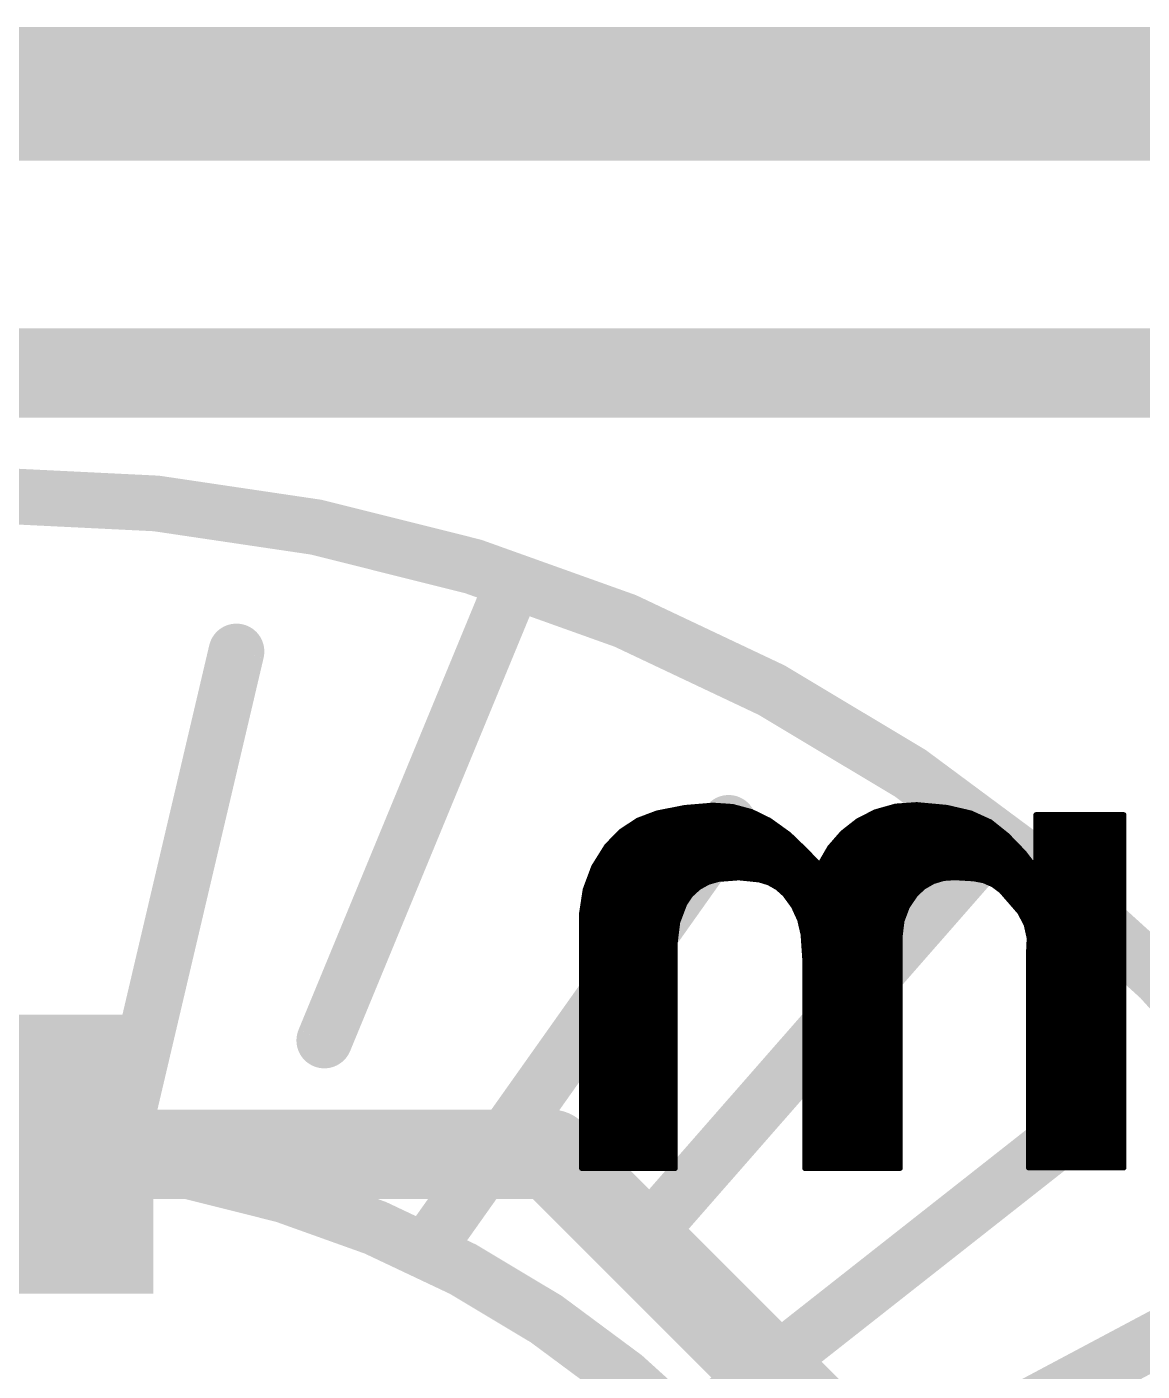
# Model space of a CAD drawing. Extents: x -2.6 to 78.8, y -16.5 to 68.7.
# Drawn here: x 25.68 to 30.76, y 23.02 to 29.13 of the extents above; entities that cross this region are included whole.
import ezdxf

# ---------------------------------------------------------------- set-up
doc = ezdxf.new("R2010")
doc.units = 0
for name, color, linetype in [('1', 12, 'CONTINUOUS'), ('16', 132, 'CONTINUOUS'), ('22', 40, 'CONTINUOUS')]:
    doc.layers.add(name, color=color, linetype=linetype)

# ---------------------------------------------------------------- blocks, each defined once
blk = doc.blocks.new('RECT')
blk.add_solid([(-0.5, -0.5), (0.5, -0.5), (-0.5, 0.5), (0.5, 0.5)])

msp = doc.modelspace()

# ---------------------------------------------------------------- linework, layer by layer
at = {"layer": '1'}
for points, const_width in [([(33.7566, 28.829), (20.701, 28.829)], 0.6096), ([(27.865, 26.531), (27.035, 24.521)], 0.254), ([(26.125, 24.121), (26.635, 26.291)], 0.254), ([(27.515, 23.591), (28.875, 25.511)], 0.254), ([(30.055, 25.411), (28.505, 23.641)], 0.254), ([(28.715, 22.761), (30.545, 24.201)], 0.254), ([(31.685, 23.621), (29.675, 22.551)], 0.254)]:
    msp.add_lwpolyline(points, dxfattribs=dict(at, const_width=const_width))
for points, const_width in [([(25.535, 12.001, 1), (25.535, 27.001, 1), (25.535, 12.001)], 0.254), ([(27.9237, 26.5068, 1), (27.8063, 26.5552)], 0.127), ([(26.6968, 26.2765, 1), (26.5732, 26.3055)], 0.127), ([(28.9268, 25.4743, 1), (28.8232, 25.5477)], 0.127), ([(30.1028, 25.3692, 1), (30.0072, 25.4528)], 0.127), ([(26.9763, 24.5452, 1), (27.0937, 24.4968)], 0.127), ([(30.5843, 24.1511, 1), (30.5057, 24.2509)], 0.127), ([(26.0632, 24.1355, 1), (26.1868, 24.1065)], 0.127), ([(25.545, 15.011, 1), (25.545, 24.011, 1), (25.545, 15.011)], 0.254), ([(28.4572, 23.6828, 1), (28.5528, 23.5992)], 0.127), ([(27.4632, 23.6277, 1), (27.5668, 23.5543)], 0.127)]:
    msp.add_lwpolyline(points, format="xyb", dxfattribs=dict(at, const_width=const_width))
at = {"layer": '16', "const_width": 0.4064}
for points in [[(22.352, 27.559), (33.02, 27.559)], [(28.067, 24.003), (25.9389, 24.003)], [(30.48, 21.59), (28.067, 24.003)]]:
    msp.add_lwpolyline(points, dxfattribs=at)
at = {"layer": '16', "const_width": 0.2032}
for points in [[(25.9389, 24.1046, 1), (25.9389, 23.9014)], [(28.1388, 24.0748, 1), (27.9952, 23.9312)], [(28.067, 23.9014, 1), (28.067, 24.1046)]]:
    msp.add_lwpolyline(points, format="xyb", dxfattribs=at)
at = {"layer": '22', "const_width": 0.0254}
for points in [[(28.6756, 25.5798), (28.5496, 25.5549)], [(28.6656, 25.5778), (28.9175, 25.5778)], [(28.8036, 25.5905), (28.6756, 25.5798)], [(28.893, 25.5844), (28.8036, 25.5905)], [(28.9796, 25.5612), (28.893, 25.5844)], [(29.0601, 25.5219), (28.9796, 25.5612)], [(29.5427, 25.56), (29.4637, 25.5197)], [(29.635, 25.5861), (29.5427, 25.56)], [(29.6058, 25.5778), (29.8787, 25.5778)], [(29.7307, 25.593), (29.635, 25.5861)], [(29.8679, 25.5803), (29.7307, 25.593)], [(29.9771, 25.5549), (29.8679, 25.5803)], [(28.463, 25.5222), (28.3855, 25.4715)], [(28.4315, 25.5016), (29.0884, 25.5016)], [(28.5496, 25.5549), (28.463, 25.5222)], [(28.4756, 25.527), (29.0497, 25.527)], [(28.543, 25.5524), (28.9976, 25.5524)], [(29.149, 25.4581), (29.0601, 25.5219)], [(29.4637, 25.5197), (29.3939, 25.465)], [(29.4406, 25.5016), (30.0821, 25.5016)], [(29.4781, 25.527), (30.0385, 25.527)], [(29.5278, 25.5524), (29.9826, 25.5524)], [(30.066, 25.5145), (29.9771, 25.5549)], [(30.1422, 25.4533), (30.066, 25.5145)], [(30.673, 25.5473), (30.2743, 25.5473)], [(30.2743, 25.5473), (30.2743, 25.3263)], [(30.2743, 25.527), (30.673, 25.527)], [(30.2743, 25.5016), (30.673, 25.5016)], [(30.673, 23.942), (30.673, 25.5473)], [(28.3855, 25.4715), (28.321, 25.4051)], [(28.3654, 25.4508), (29.1566, 25.4508)], [(28.3927, 25.4762), (29.1238, 25.4762)], [(29.2278, 25.3822), (29.149, 25.4581)], [(29.3939, 25.465), (29.3357, 25.3981)], [(29.3815, 25.4508), (30.1446, 25.4508)], [(29.4081, 25.4762), (30.1137, 25.4762)], [(30.2184, 25.3746), (30.1422, 25.4533)], [(30.2743, 25.4762), (30.673, 25.4762)], [(30.2743, 25.4508), (30.673, 25.4508)], [(28.321, 25.4051), (28.2622, 25.3112)], [(28.3178, 25.4), (29.2093, 25.4)], [(28.3407, 25.4254), (29.183, 25.4254)], [(29.2735, 25.334), (29.2278, 25.3822)], [(29.3357, 25.3981), (29.2913, 25.3213)], [(29.3373, 25.4), (30.1938, 25.4)], [(29.3594, 25.4254), (30.1692, 25.4254)], [(30.2743, 25.4254), (30.673, 25.4254)], [(30.2743, 25.4), (30.673, 25.4)], [(28.2701, 25.3238), (29.2842, 25.3238)], [(28.286, 25.3492), (29.2591, 25.3492)], [(28.3019, 25.3746), (29.235, 25.3746)], [(29.2826, 25.3249), (29.2735, 25.334)], [(29.2866, 25.3222), (29.2826, 25.3249)], [(29.2913, 25.3213), (29.2866, 25.3222)], [(29.2927, 25.3238), (30.673, 25.3238)], [(29.3074, 25.3492), (30.2378, 25.3492)], [(29.3221, 25.3746), (30.2184, 25.3746)], [(30.2514, 25.3314), (30.2184, 25.3746)], [(30.2743, 25.3263), (30.2514, 25.3314)], [(30.2743, 25.3746), (30.673, 25.3746)], [(30.2743, 25.3492), (30.673, 25.3492)], [(28.2622, 25.3112), (28.2235, 25.2073)], [(28.248, 25.273), (30.673, 25.273)], [(28.2574, 25.2984), (30.673, 25.2984)], [(28.7815, 25.2417), (28.829, 25.2552)], [(28.829, 25.2552), (28.9218, 25.2622)], [(28.9218, 25.2622), (29.0144, 25.2527)], [(29.8057, 25.2451), (29.8536, 25.2595)], [(29.8536, 25.2595), (29.9034, 25.2628)], [(29.9034, 25.2628), (29.9898, 25.2578)], [(29.9898, 25.2578), (30.0361, 25.2491)], [(28.2235, 25.2073), (28.2067, 25.0977)], [(28.2219, 25.1968), (28.7157, 25.1968)], [(28.2291, 25.2222), (28.7467, 25.2222)], [(28.2385, 25.2476), (28.8024, 25.2476)], [(28.7019, 25.1843), (28.7384, 25.2176)], [(28.7384, 25.2176), (28.7815, 25.2417)], [(29.0144, 25.2527), (29.0579, 25.2394)], [(29.031, 25.2476), (29.814, 25.2476)], [(29.0579, 25.2394), (29.0975, 25.217)], [(29.0882, 25.2222), (29.7655, 25.2222)], [(29.0975, 25.217), (29.1313, 25.1866)], [(29.1199, 25.1968), (29.7367, 25.1968)], [(29.7256, 25.1866), (29.7624, 25.2204)], [(29.7624, 25.2204), (29.8057, 25.2451)], [(30.0361, 25.2491), (30.0792, 25.2302)], [(30.0396, 25.2476), (30.673, 25.2476)], [(30.0792, 25.2302), (30.1168, 25.2019)], [(30.0898, 25.2222), (30.673, 25.2222)], [(30.1168, 25.2019), (30.2006, 25.1054)], [(30.1212, 25.1968), (30.673, 25.1968)], [(28.2141, 25.146), (28.6758, 25.146)], [(28.218, 25.1714), (28.6932, 25.1714)], [(28.6419, 25.0585), (28.6741, 25.1435)], [(28.6741, 25.1435), (28.7019, 25.1843)], [(29.1313, 25.1866), (29.1714, 25.1317)], [(29.1424, 25.1714), (29.7153, 25.1714)], [(29.1609, 25.146), (29.6981, 25.146)], [(29.1714, 25.1317), (29.1997, 25.07)], [(29.6869, 25.1294), (29.7256, 25.1866)], [(30.1433, 25.1714), (30.673, 25.1714)], [(30.1653, 25.146), (30.673, 25.146)], [(28.2067, 25.0977), (28.2067, 23.9395)], [(28.2067, 25.0952), (28.6558, 25.0952)], [(28.2102, 25.1206), (28.6654, 25.1206)], [(29.1765, 25.1206), (29.6836, 25.1206)], [(29.1881, 25.0952), (29.6741, 25.0952)], [(29.6627, 25.0647), (29.6869, 25.1294)], [(30.1874, 25.1206), (30.673, 25.1206)], [(30.2006, 25.1054), (30.2304, 25.0488)], [(30.206, 25.0952), (30.673, 25.0952)], [(28.2067, 25.0698), (28.6461, 25.0698)], [(28.2067, 25.0444), (28.6401, 25.0444)], [(28.2067, 25.019), (28.6371, 25.019)], [(28.6309, 24.9682), (28.6419, 25.0585)], [(29.1997, 25.07), (29.2151, 25.0038)], [(29.1997, 25.0698), (29.6646, 25.0698)], [(29.2056, 25.0444), (29.6603, 25.0444)], [(29.2116, 25.019), (29.6572, 25.019)], [(29.6545, 24.9961), (29.6627, 25.0647)], [(30.2194, 25.0698), (30.673, 25.0698)], [(30.2304, 25.0488), (30.2443, 24.9864)], [(30.2314, 25.0444), (30.673, 25.0444)], [(30.237, 25.019), (30.673, 25.019)], [(28.2067, 24.9936), (28.634, 24.9936)], [(28.2067, 24.9682), (28.6309, 24.9682)], [(28.6309, 23.9395), (28.6309, 24.9682)], [(29.2151, 25.0038), (29.2227, 24.892)], [(29.2158, 24.9936), (29.6545, 24.9936)], [(29.2175, 24.9682), (29.6545, 24.9682)], [(29.6545, 23.9395), (29.6545, 24.9961)], [(30.2443, 24.9864), (30.2412, 24.9225)], [(30.2427, 24.9936), (30.673, 24.9936)], [(30.2434, 24.9682), (30.673, 24.9682)], [(28.2067, 24.9428), (28.6309, 24.9428)], [(28.2067, 24.9174), (28.6309, 24.9174)], [(28.2067, 24.892), (28.6309, 24.892)], [(29.2192, 24.9428), (29.6545, 24.9428)], [(29.221, 24.9174), (29.6545, 24.9174)], [(29.2227, 24.892), (29.2227, 23.9395)], [(29.2227, 24.892), (29.6545, 24.892)], [(30.2412, 24.9225), (30.2412, 23.942)], [(30.2412, 24.9174), (30.673, 24.9174)], [(30.2412, 24.892), (30.673, 24.892)], [(30.2422, 24.9428), (30.673, 24.9428)], [(28.2067, 24.8666), (28.6309, 24.8666)], [(28.2067, 24.8412), (28.6309, 24.8412)], [(29.2227, 24.8666), (29.6545, 24.8666)], [(29.2227, 24.8412), (29.6545, 24.8412)], [(30.2412, 24.8666), (30.673, 24.8666)], [(30.2412, 24.8412), (30.673, 24.8412)], [(28.2067, 24.8158), (28.6309, 24.8158)], [(28.2067, 24.7904), (28.6309, 24.7904)], [(28.2067, 24.765), (28.6309, 24.765)], [(29.2227, 24.8158), (29.6545, 24.8158)], [(29.2227, 24.7904), (29.6545, 24.7904)], [(29.2227, 24.765), (29.6545, 24.765)], [(30.2412, 24.8158), (30.673, 24.8158)], [(30.2412, 24.7904), (30.673, 24.7904)], [(30.2412, 24.765), (30.673, 24.765)], [(28.2067, 24.7396), (28.6309, 24.7396)], [(28.2067, 24.7142), (28.6309, 24.7142)], [(29.2227, 24.7396), (29.6545, 24.7396)], [(29.2227, 24.7142), (29.6545, 24.7142)], [(30.2412, 24.7396), (30.673, 24.7396)], [(30.2412, 24.7142), (30.673, 24.7142)], [(28.2067, 24.6888), (28.6309, 24.6888)], [(28.2067, 24.6634), (28.6309, 24.6634)], [(29.2227, 24.6888), (29.6545, 24.6888)], [(29.2227, 24.6634), (29.6545, 24.6634)], [(30.2412, 24.6888), (30.673, 24.6888)], [(30.2412, 24.6634), (30.673, 24.6634)], [(28.2067, 24.638), (28.6309, 24.638)], [(28.2067, 24.6126), (28.6309, 24.6126)], [(28.2067, 24.5872), (28.6309, 24.5872)], [(29.2227, 24.638), (29.6545, 24.638)], [(29.2227, 24.6126), (29.6545, 24.6126)], [(29.2227, 24.5872), (29.6545, 24.5872)], [(30.2412, 24.638), (30.673, 24.638)], [(30.2412, 24.6126), (30.673, 24.6126)], [(30.2412, 24.5872), (30.673, 24.5872)], [(28.2067, 24.5618), (28.6309, 24.5618)], [(28.2067, 24.5364), (28.6309, 24.5364)], [(29.2227, 24.5618), (29.6545, 24.5618)], [(29.2227, 24.5364), (29.6545, 24.5364)], [(30.2412, 24.5618), (30.673, 24.5618)], [(30.2412, 24.5364), (30.673, 24.5364)], [(28.2067, 24.511), (28.6309, 24.511)], [(28.2067, 24.4856), (28.6309, 24.4856)], [(28.2067, 24.4602), (28.6309, 24.4602)], [(29.2227, 24.511), (29.6545, 24.511)], [(29.2227, 24.4856), (29.6545, 24.4856)], [(29.2227, 24.4602), (29.6545, 24.4602)], [(30.2412, 24.511), (30.673, 24.511)], [(30.2412, 24.4856), (30.673, 24.4856)], [(30.2412, 24.4602), (30.673, 24.4602)], [(28.2067, 24.4348), (28.6309, 24.4348)], [(28.2067, 24.4094), (28.6309, 24.4094)], [(29.2227, 24.4348), (29.6545, 24.4348)], [(29.2227, 24.4094), (29.6545, 24.4094)], [(30.2412, 24.4348), (30.673, 24.4348)], [(30.2412, 24.4094), (30.673, 24.4094)], [(28.2067, 24.384), (28.6309, 24.384)], [(28.2067, 24.3586), (28.6309, 24.3586)], [(29.2227, 24.384), (29.6545, 24.384)], [(29.2227, 24.3586), (29.6545, 24.3586)], [(30.2412, 24.384), (30.673, 24.384)], [(30.2412, 24.3586), (30.673, 24.3586)], [(28.2067, 24.3332), (28.6309, 24.3332)], [(28.2067, 24.3078), (28.6309, 24.3078)], [(28.2067, 24.2824), (28.6309, 24.2824)], [(29.2227, 24.3332), (29.6545, 24.3332)], [(29.2227, 24.3078), (29.6545, 24.3078)], [(29.2227, 24.2824), (29.6545, 24.2824)], [(30.2412, 24.3332), (30.673, 24.3332)], [(30.2412, 24.3078), (30.673, 24.3078)], [(30.2412, 24.2824), (30.673, 24.2824)], [(28.2067, 24.257), (28.6309, 24.257)], [(28.2067, 24.2316), (28.6309, 24.2316)], [(29.2227, 24.257), (29.6545, 24.257)], [(29.2227, 24.2316), (29.6545, 24.2316)], [(30.2412, 24.257), (30.673, 24.257)], [(30.2412, 24.2316), (30.673, 24.2316)], [(28.2067, 24.2062), (28.6309, 24.2062)], [(28.2067, 24.1808), (28.6309, 24.1808)], [(28.2067, 24.1554), (28.6309, 24.1554)], [(29.2227, 24.2062), (29.6545, 24.2062)], [(29.2227, 24.1808), (29.6545, 24.1808)], [(29.2227, 24.1554), (29.6545, 24.1554)], [(30.2412, 24.2062), (30.673, 24.2062)], [(30.2412, 24.1808), (30.673, 24.1808)], [(30.2412, 24.1554), (30.673, 24.1554)], [(28.2067, 24.13), (28.6309, 24.13)], [(28.2067, 24.1046), (28.6309, 24.1046)], [(29.2227, 24.13), (29.6545, 24.13)], [(29.2227, 24.1046), (29.6545, 24.1046)], [(30.2412, 24.13), (30.673, 24.13)], [(30.2412, 24.1046), (30.673, 24.1046)], [(28.2067, 24.0792), (28.6309, 24.0792)], [(28.2067, 24.0538), (28.6309, 24.0538)], [(29.2227, 24.0792), (29.6545, 24.0792)], [(29.2227, 24.0538), (29.6545, 24.0538)], [(30.2412, 24.0792), (30.673, 24.0792)], [(30.2412, 24.0538), (30.673, 24.0538)], [(28.2067, 24.0284), (28.6309, 24.0284)], [(28.2067, 24.003), (28.6309, 24.003)], [(28.2067, 23.9776), (28.6309, 23.9776)], [(29.2227, 24.0284), (29.6545, 24.0284)], [(29.2227, 24.003), (29.6545, 24.003)], [(29.2227, 23.9776), (29.6545, 23.9776)], [(30.2412, 24.0284), (30.673, 24.0284)], [(30.2412, 24.003), (30.673, 24.003)], [(30.2412, 23.9776), (30.673, 23.9776)], [(28.2067, 23.9522), (28.6309, 23.9522)], [(28.2067, 23.9395), (28.6309, 23.9395)], [(29.2227, 23.9522), (29.6545, 23.9522)], [(29.2227, 23.9395), (29.6545, 23.9395)], [(30.2412, 23.9522), (30.673, 23.9522)], [(30.2412, 23.942), (30.673, 23.942)]]:
    msp.add_lwpolyline(points, dxfattribs=at)
at = {"layer": '22', "const_width": 0.0127}
for points in [[(28.6656, 25.5842, 1), (28.6656, 25.5714)], [(28.6751, 25.5861, 1), (28.6761, 25.5735)], [(28.6768, 25.5736, 1), (28.6744, 25.586)], [(28.804, 25.5968, 1), (28.8032, 25.5842)], [(28.8041, 25.5842, 1), (28.8031, 25.5968)], [(28.8946, 25.5905, 1), (28.8914, 25.5782)], [(28.8926, 25.578, 1), (28.8934, 25.5907)], [(28.9175, 25.5714, 1), (28.9175, 25.5842)], [(28.9824, 25.5669, 1), (28.9768, 25.5555)], [(28.9779, 25.5551, 1), (28.9812, 25.5673)], [(29.541, 25.5661, 1), (29.5444, 25.5539)], [(29.5456, 25.5543, 1), (29.5398, 25.5657)], [(29.6058, 25.5842, 1), (29.6058, 25.5714)], [(29.6346, 25.5924, 1), (29.6355, 25.5797)], [(29.6367, 25.5799, 1), (29.6333, 25.5922)], [(29.7313, 25.5993, 1), (29.7301, 25.5867)], [(29.7312, 25.5867, 1), (29.7302, 25.5993)], [(29.8693, 25.5865, 1), (29.8665, 25.5741)], [(29.8673, 25.574, 1), (29.8685, 25.5866)], [(29.8787, 25.5714, 1), (29.8787, 25.5842)], [(28.4315, 25.508, 1), (28.4315, 25.4952)], [(28.4607, 25.5282, 1), (28.4652, 25.5163)], [(28.4664, 25.5169, 1), (28.4595, 25.5276)], [(28.4756, 25.5334, 1), (28.4756, 25.5206)], [(28.543, 25.5588, 1), (28.543, 25.5461)], [(28.5484, 25.5611, 1), (28.5508, 25.5487)], [(28.5518, 25.549, 1), (28.5474, 25.5608)], [(28.9976, 25.5461, 1), (28.9976, 25.5588)], [(29.0497, 25.5206, 1), (29.0497, 25.5334)], [(29.0638, 25.5271, 1), (29.0564, 25.5167)], [(29.0573, 25.5162, 1), (29.0629, 25.5276)], [(29.0884, 25.4952, 1), (29.0884, 25.508)], [(29.4406, 25.508, 1), (29.4406, 25.4952)], [(29.4608, 25.5253, 1), (29.4666, 25.514)], [(29.4676, 25.5147, 1), (29.4598, 25.5247)], [(29.4781, 25.5334, 1), (29.4781, 25.5206)], [(29.5278, 25.5588, 1), (29.5278, 25.5461)], [(29.9797, 25.5607, 1), (29.9745, 25.5491)], [(29.9757, 25.5487, 1), (29.9785, 25.5611)], [(29.9826, 25.5461, 1), (29.9826, 25.5588)], [(30.0385, 25.5206, 1), (30.0385, 25.5334)], [(30.07, 25.5194, 1), (30.0621, 25.5095)], [(30.0634, 25.5087, 1), (30.0687, 25.5202)], [(30.0821, 25.4952, 1), (30.0821, 25.508)], [(30.2743, 25.5537, 1), (30.2743, 25.5409)], [(30.2807, 25.5473, 1), (30.2679, 25.5473)], [(30.2743, 25.5334, 1), (30.2743, 25.5206)], [(30.2743, 25.508, 1), (30.2743, 25.4952)], [(30.6794, 25.5473, 1), (30.6667, 25.5473)], [(30.673, 25.5409, 1), (30.673, 25.5537)], [(30.673, 25.5206, 1), (30.673, 25.5334)], [(30.673, 25.4952, 1), (30.673, 25.508)], [(28.3654, 25.4572, 1), (28.3654, 25.4444)], [(28.382, 25.4768, 1), (28.389, 25.4662)], [(28.3901, 25.4671, 1), (28.381, 25.4759)], [(28.3927, 25.4826, 1), (28.3927, 25.4699)], [(29.1238, 25.4699, 1), (29.1238, 25.4826)], [(29.1534, 25.4627, 1), (29.1446, 25.4535)], [(29.1453, 25.4529, 1), (29.1527, 25.4633)], [(29.1566, 25.4444, 1), (29.1566, 25.4572)], [(29.3815, 25.4572, 1), (29.3815, 25.4444)], [(29.3899, 25.47, 1), (29.3978, 25.46)], [(29.3986, 25.4609, 1), (29.3891, 25.4692)], [(29.4081, 25.4826, 1), (29.4081, 25.4699)], [(30.1137, 25.4699, 1), (30.1137, 25.4826)], [(30.1468, 25.4577, 1), (30.1376, 25.4489)], [(30.1382, 25.4483, 1), (30.1462, 25.4583)], [(30.1446, 25.4444, 1), (30.1446, 25.4572)], [(30.2743, 25.4572, 1), (30.2743, 25.4444)], [(30.2743, 25.4826, 1), (30.2743, 25.4699)], [(30.673, 25.4699, 1), (30.673, 25.4826)], [(30.673, 25.4444, 1), (30.673, 25.4572)], [(28.3178, 25.4064, 1), (28.3178, 25.3937)], [(28.3164, 25.4095, 1), (28.3256, 25.4007)], [(28.3264, 25.4017, 1), (28.3156, 25.4085)], [(28.3407, 25.4318, 1), (28.3407, 25.419)], [(29.183, 25.419, 1), (29.183, 25.4318)], [(29.2093, 25.3937, 1), (29.2093, 25.4064)], [(29.2324, 25.3866, 1), (29.2232, 25.3778)], [(29.2234, 25.3776, 1), (29.2322, 25.3868)], [(29.3309, 25.4023, 1), (29.3405, 25.3939)], [(29.3412, 25.3949, 1), (29.3302, 25.4013)], [(29.3373, 25.4064, 1), (29.3373, 25.3937)], [(29.3594, 25.4318, 1), (29.3594, 25.419)], [(30.1692, 25.419, 1), (30.1692, 25.4318)], [(30.1938, 25.3937, 1), (30.1938, 25.4064)], [(30.2743, 25.4318, 1), (30.2743, 25.419)], [(30.2743, 25.4064, 1), (30.2743, 25.3937)], [(30.673, 25.419, 1), (30.673, 25.4318)], [(30.673, 25.3937, 1), (30.673, 25.4064)], [(28.2701, 25.3302, 1), (28.2701, 25.3175)], [(28.286, 25.3556, 1), (28.286, 25.3428)], [(28.3019, 25.381, 1), (28.3019, 25.3682)], [(29.235, 25.3682, 1), (29.235, 25.381)], [(29.2591, 25.3428, 1), (29.2591, 25.3556)], [(29.278, 25.3385, 1), (29.269, 25.3295)], [(29.2689, 25.3296, 1), (29.2781, 25.3384)], [(29.2861, 25.3302, 1), (29.2791, 25.3196)], [(29.2781, 25.3204, 1), (29.2871, 25.3294)], [(29.2878, 25.3285, 1), (29.2854, 25.316)], [(29.283, 25.317, 1), (29.2901, 25.3275)], [(29.2842, 25.3175, 1), (29.2842, 25.3302)], [(29.2858, 25.3245, 1), (29.2968, 25.3181)], [(29.2927, 25.3302, 1), (29.2927, 25.3175)], [(29.2901, 25.3151, 1), (29.2925, 25.3275)], [(29.3074, 25.3556, 1), (29.3074, 25.3428)], [(29.3221, 25.381, 1), (29.3221, 25.3682)], [(30.2234, 25.3785, 1), (30.2134, 25.3707)], [(30.2138, 25.3702, 1), (30.223, 25.379)], [(30.2184, 25.3682, 1), (30.2184, 25.381)], [(30.2378, 25.3428, 1), (30.2378, 25.3556)], [(30.2528, 25.3376, 1), (30.25, 25.3252)], [(30.2464, 25.3275, 1), (30.2564, 25.3353)], [(30.2743, 25.381, 1), (30.2743, 25.3682)], [(30.2743, 25.3556, 1), (30.2743, 25.3428)], [(30.2679, 25.3263, 1), (30.2807, 25.3263)], [(30.2729, 25.3201, 1), (30.2757, 25.3325)], [(30.673, 25.3682, 1), (30.673, 25.381)], [(30.673, 25.3428, 1), (30.673, 25.3556)], [(30.673, 25.3175, 1), (30.673, 25.3302)], [(28.248, 25.2794, 1), (28.248, 25.2666)], [(28.2574, 25.3048, 1), (28.2574, 25.292)], [(28.2568, 25.3145, 1), (28.2675, 25.3078)], [(28.2681, 25.3089, 1), (28.2562, 25.3134)], [(28.8285, 25.2615, 1), (28.8295, 25.2489)], [(28.8307, 25.2491, 1), (28.8273, 25.2613)], [(28.9225, 25.2685, 1), (28.9212, 25.2558)], [(28.9223, 25.2558, 1), (28.9213, 25.2685)], [(29.8532, 25.2658, 1), (29.854, 25.2532)], [(29.8554, 25.2534, 1), (29.8517, 25.2656)], [(29.9038, 25.2691, 1), (29.903, 25.2565)], [(29.9038, 25.2565, 1), (29.903, 25.2691)], [(29.991, 25.264, 1), (29.9886, 25.2516)], [(29.9894, 25.2515, 1), (29.9902, 25.2641)], [(30.673, 25.292, 1), (30.673, 25.3048)], [(30.673, 25.2666, 1), (30.673, 25.2794)], [(28.2219, 25.2032, 1), (28.2219, 25.1904)], [(28.2176, 25.2095, 1), (28.2295, 25.205)], [(28.2298, 25.2063, 1), (28.2173, 25.2082)], [(28.2291, 25.2286, 1), (28.2291, 25.2158)], [(28.2385, 25.254, 1), (28.2385, 25.2413)], [(28.7157, 25.1904, 1), (28.7157, 25.2032)], [(28.7353, 25.2231, 1), (28.7415, 25.212)], [(28.7427, 25.2129, 1), (28.7341, 25.2223)], [(28.7467, 25.2158, 1), (28.7467, 25.2286)], [(28.7798, 25.2478, 1), (28.7833, 25.2355)], [(28.7846, 25.2361, 1), (28.7784, 25.2472)], [(28.8024, 25.2413, 1), (28.8024, 25.254)], [(29.0163, 25.2588, 1), (29.0125, 25.2466)], [(29.0138, 25.2464, 1), (29.015, 25.259)], [(29.031, 25.254, 1), (29.031, 25.2413)], [(29.061, 25.2449, 1), (29.0548, 25.2338)], [(29.056, 25.2333, 1), (29.0597, 25.2454)], [(29.0882, 25.2286, 1), (29.0882, 25.2158)], [(29.1017, 25.2217, 1), (29.0932, 25.2123)], [(29.0943, 25.2115, 1), (29.1006, 25.2225)], [(29.1199, 25.2032, 1), (29.1199, 25.1904)], [(29.7367, 25.1904, 1), (29.7367, 25.2032)], [(29.7592, 25.2259, 1), (29.7655, 25.2149)], [(29.7667, 25.2157, 1), (29.7581, 25.2251)], [(29.7655, 25.2158, 1), (29.7655, 25.2286)], [(29.8039, 25.2512, 1), (29.8076, 25.239)], [(29.8089, 25.2396, 1), (29.8026, 25.2506)], [(29.814, 25.2413, 1), (29.814, 25.254)], [(30.0386, 25.255, 1), (30.0335, 25.2433)], [(30.0396, 25.254, 1), (30.0396, 25.2413)], [(30.0349, 25.2429, 1), (30.0372, 25.2554)], [(30.083, 25.2353, 1), (30.0753, 25.2251)], [(30.0766, 25.2244, 1), (30.0817, 25.236)], [(30.0898, 25.2286, 1), (30.0898, 25.2158)], [(30.1216, 25.2061, 1), (30.112, 25.1977)], [(30.113, 25.1968, 1), (30.1206, 25.207)], [(30.1212, 25.2032, 1), (30.1212, 25.1904)], [(30.673, 25.2413, 1), (30.673, 25.254)], [(30.673, 25.2158, 1), (30.673, 25.2286)], [(30.673, 25.1904, 1), (30.673, 25.2032)], [(28.2141, 25.1524, 1), (28.2141, 25.1396)], [(28.218, 25.1778, 1), (28.218, 25.1651)], [(28.6689, 25.1471, 1), (28.6793, 25.1399)], [(28.68, 25.1412, 1), (28.6682, 25.1458)], [(28.6758, 25.1396, 1), (28.6758, 25.1524)], [(28.6932, 25.1651, 1), (28.6932, 25.1778)], [(28.6977, 25.189, 1), (28.7062, 25.1796)], [(28.7072, 25.1807, 1), (28.6967, 25.1879)], [(29.1364, 25.1903, 1), (29.1262, 25.1829)], [(29.1271, 25.1819, 1), (29.1355, 25.1913)], [(29.1424, 25.1778, 1), (29.1424, 25.1651)], [(29.1609, 25.1524, 1), (29.1609, 25.1396)], [(29.1771, 25.1344, 1), (29.1656, 25.1291)], [(29.6981, 25.1396, 1), (29.6981, 25.1524)], [(29.7153, 25.1651, 1), (29.7153, 25.1778)], [(29.7213, 25.1913, 1), (29.7299, 25.1819)], [(29.7309, 25.183, 1), (29.7203, 25.1902)], [(30.1433, 25.1778, 1), (30.1433, 25.1651)], [(30.1653, 25.1524, 1), (30.1653, 25.1396)], [(30.673, 25.1651, 1), (30.673, 25.1778)], [(30.673, 25.1396, 1), (30.673, 25.1524)], [(28.2131, 25.0977, 1), (28.2004, 25.0977)], [(28.2067, 25.1016, 1), (28.2067, 25.0889)], [(28.2004, 25.0987, 1), (28.213, 25.0967)], [(28.2102, 25.127, 1), (28.2102, 25.1142)], [(28.6558, 25.0889, 1), (28.6558, 25.1016)], [(28.6654, 25.1142, 1), (28.6654, 25.127)], [(29.1662, 25.128, 1), (29.1765, 25.1355)], [(29.1765, 25.127, 1), (29.1765, 25.1142)], [(29.1881, 25.1016, 1), (29.1881, 25.0889)], [(29.6741, 25.0889, 1), (29.6741, 25.1016)], [(29.6816, 25.133, 1), (29.6921, 25.1258)], [(29.6928, 25.1272, 1), (29.6809, 25.1316)], [(29.6836, 25.1142, 1), (29.6836, 25.127)], [(30.1874, 25.127, 1), (30.1874, 25.1142)], [(30.2062, 25.1084, 1), (30.195, 25.1024)], [(30.1958, 25.1012, 1), (30.2054, 25.1096)], [(30.206, 25.1016, 1), (30.206, 25.0889)], [(30.673, 25.1142, 1), (30.673, 25.127)], [(30.673, 25.0889, 1), (30.673, 25.1016)], [(28.2067, 25.0762, 1), (28.2067, 25.0634)], [(28.2067, 25.0508, 1), (28.2067, 25.038)], [(28.2067, 25.0254, 1), (28.2067, 25.0127)], [(28.6482, 25.0577, 1), (28.6355, 25.0592)], [(28.6359, 25.0607, 1), (28.6478, 25.0562)], [(28.6371, 25.0127, 1), (28.6371, 25.0254)], [(28.6401, 25.038, 1), (28.6401, 25.0508)], [(28.6461, 25.0634, 1), (28.6461, 25.0762)], [(29.1997, 25.0762, 1), (29.1997, 25.0634)], [(29.2059, 25.0714, 1), (29.1935, 25.0685)], [(29.1939, 25.0673, 1), (29.2054, 25.0726)], [(29.2056, 25.0508, 1), (29.2056, 25.038)], [(29.2116, 25.0254, 1), (29.2116, 25.0127)], [(29.669, 25.0639, 1), (29.6564, 25.0654)], [(29.6568, 25.0669, 1), (29.6687, 25.0625)], [(29.6572, 25.0127, 1), (29.6572, 25.0254)], [(29.6603, 25.038, 1), (29.6603, 25.0508)], [(29.6646, 25.0634, 1), (29.6646, 25.0762)], [(30.2194, 25.0762, 1), (30.2194, 25.0634)], [(30.2366, 25.0502, 1), (30.2242, 25.0474)], [(30.2248, 25.0459, 1), (30.236, 25.0518)], [(30.2314, 25.0508, 1), (30.2314, 25.038)], [(30.237, 25.0254, 1), (30.237, 25.0127)], [(30.673, 25.0634, 1), (30.673, 25.0762)], [(30.673, 25.038, 1), (30.673, 25.0508)], [(30.673, 25.0127, 1), (30.673, 25.0254)], [(28.2067, 25, 1), (28.2067, 24.9872)], [(28.2067, 24.9746, 1), (28.2067, 24.9618)], [(28.6373, 24.9682, 1), (28.6245, 24.9682)], [(28.6246, 24.969, 1), (28.6372, 24.9674)], [(28.6309, 24.9618, 1), (28.6309, 24.9746)], [(28.634, 24.9872, 1), (28.634, 25)], [(29.2214, 25.0042, 1), (29.2088, 25.0034)], [(29.2089, 25.0024, 1), (29.2213, 25.0052)], [(29.2158, 25, 1), (29.2158, 24.9872)], [(29.2175, 24.9746, 1), (29.2175, 24.9618)], [(29.6609, 24.9961, 1), (29.6482, 24.9961)], [(29.6482, 24.9969, 1), (29.6608, 24.9953)], [(29.6545, 24.9872, 1), (29.6545, 25)], [(29.6545, 24.9618, 1), (29.6545, 24.9746)], [(30.2427, 25, 1), (30.2427, 24.9872)], [(30.2434, 24.9746, 1), (30.2434, 24.9618)], [(30.2506, 24.9861, 1), (30.2379, 24.9867)], [(30.2381, 24.985, 1), (30.2505, 24.9878)], [(30.673, 24.9872, 1), (30.673, 25)], [(30.673, 24.9618, 1), (30.673, 24.9746)], [(28.2067, 24.9492, 1), (28.2067, 24.9365)], [(28.2067, 24.9238, 1), (28.2067, 24.911)], [(28.2067, 24.8984, 1), (28.2067, 24.8856)], [(28.6309, 24.9365, 1), (28.6309, 24.9492)], [(28.6309, 24.911, 1), (28.6309, 24.9238)], [(28.6309, 24.8856, 1), (28.6309, 24.8984)], [(29.2192, 24.9492, 1), (29.2192, 24.9365)], [(29.221, 24.9238, 1), (29.221, 24.911)], [(29.2291, 24.892, 1), (29.2163, 24.892)], [(29.2227, 24.8984, 1), (29.2227, 24.8856)], [(29.6545, 24.9365, 1), (29.6545, 24.9492)], [(29.6545, 24.911, 1), (29.6545, 24.9238)], [(29.6545, 24.8856, 1), (29.6545, 24.8984)], [(30.2412, 24.9238, 1), (30.2412, 24.911)], [(30.2412, 24.8984, 1), (30.2412, 24.8856)], [(30.2349, 24.9228, 1), (30.2475, 24.9222)], [(30.2476, 24.9225, 1), (30.2349, 24.9225)], [(30.2422, 24.9492, 1), (30.2422, 24.9365)], [(30.673, 24.9365, 1), (30.673, 24.9492)], [(30.673, 24.911, 1), (30.673, 24.9238)], [(30.673, 24.8856, 1), (30.673, 24.8984)], [(28.2067, 24.873, 1), (28.2067, 24.8603)], [(28.2067, 24.8476, 1), (28.2067, 24.8348)], [(28.6309, 24.8603, 1), (28.6309, 24.873)], [(28.6309, 24.8348, 1), (28.6309, 24.8476)], [(29.2227, 24.8476, 1), (29.2227, 24.8348)], [(29.2164, 24.8916, 1), (29.229, 24.8924)], [(29.2227, 24.873, 1), (29.2227, 24.8603)], [(29.6545, 24.8603, 1), (29.6545, 24.873)], [(29.6545, 24.8348, 1), (29.6545, 24.8476)], [(30.2412, 24.8476, 1), (30.2412, 24.8348)], [(30.2412, 24.873, 1), (30.2412, 24.8603)], [(30.673, 24.8603, 1), (30.673, 24.873)], [(30.673, 24.8348, 1), (30.673, 24.8476)], [(28.2067, 24.8222, 1), (28.2067, 24.8094)], [(28.2067, 24.7968, 1), (28.2067, 24.7841)], [(28.2067, 24.7714, 1), (28.2067, 24.7586)], [(28.6309, 24.8094, 1), (28.6309, 24.8222)], [(28.6309, 24.7841, 1), (28.6309, 24.7968)], [(28.6309, 24.7586, 1), (28.6309, 24.7714)], [(29.2227, 24.8222, 1), (29.2227, 24.8094)], [(29.2227, 24.7714, 1), (29.2227, 24.7586)], [(29.2227, 24.7968, 1), (29.2227, 24.7841)], [(29.6545, 24.8094, 1), (29.6545, 24.8222)], [(29.6545, 24.7841, 1), (29.6545, 24.7968)], [(29.6545, 24.7586, 1), (29.6545, 24.7714)], [(30.2412, 24.8222, 1), (30.2412, 24.8094)], [(30.2412, 24.7714, 1), (30.2412, 24.7586)], [(30.2412, 24.7968, 1), (30.2412, 24.7841)], [(30.673, 24.8094, 1), (30.673, 24.8222)], [(30.673, 24.7841, 1), (30.673, 24.7968)], [(30.673, 24.7586, 1), (30.673, 24.7714)], [(28.2067, 24.746, 1), (28.2067, 24.7333)], [(28.2067, 24.7206, 1), (28.2067, 24.7079)], [(28.6309, 24.7333, 1), (28.6309, 24.746)], [(28.6309, 24.7079, 1), (28.6309, 24.7206)], [(29.2227, 24.746, 1), (29.2227, 24.7333)], [(29.2227, 24.7206, 1), (29.2227, 24.7079)], [(29.6545, 24.7333, 1), (29.6545, 24.746)], [(29.6545, 24.7079, 1), (29.6545, 24.7206)], [(30.2412, 24.746, 1), (30.2412, 24.7333)], [(30.2412, 24.7206, 1), (30.2412, 24.7079)], [(30.673, 24.7333, 1), (30.673, 24.746)], [(30.673, 24.7079, 1), (30.673, 24.7206)], [(28.2067, 24.6952, 1), (28.2067, 24.6824)], [(28.2067, 24.6698, 1), (28.2067, 24.6571)], [(28.6309, 24.6824, 1), (28.6309, 24.6952)], [(28.6309, 24.6571, 1), (28.6309, 24.6698)], [(29.2227, 24.6952, 1), (29.2227, 24.6824)], [(29.2227, 24.6698, 1), (29.2227, 24.6571)], [(29.6545, 24.6824, 1), (29.6545, 24.6952)], [(29.6545, 24.6571, 1), (29.6545, 24.6698)], [(30.2412, 24.6952, 1), (30.2412, 24.6824)], [(30.2412, 24.6698, 1), (30.2412, 24.6571)], [(30.673, 24.6824, 1), (30.673, 24.6952)], [(30.673, 24.6571, 1), (30.673, 24.6698)], [(28.2067, 24.6444, 1), (28.2067, 24.6317)], [(28.2067, 24.619, 1), (28.2067, 24.6062)], [(28.2067, 24.5936, 1), (28.2067, 24.5809)], [(28.6309, 24.6317, 1), (28.6309, 24.6444)], [(28.6309, 24.6062, 1), (28.6309, 24.619)], [(28.6309, 24.5809, 1), (28.6309, 24.5936)], [(29.2227, 24.619, 1), (29.2227, 24.6062)], [(29.2227, 24.6444, 1), (29.2227, 24.6317)], [(29.2227, 24.5936, 1), (29.2227, 24.5809)], [(29.6545, 24.6317, 1), (29.6545, 24.6444)], [(29.6545, 24.6062, 1), (29.6545, 24.619)], [(29.6545, 24.5809, 1), (29.6545, 24.5936)], [(30.2412, 24.619, 1), (30.2412, 24.6062)], [(30.2412, 24.6444, 1), (30.2412, 24.6317)], [(30.2412, 24.5936, 1), (30.2412, 24.5809)], [(30.673, 24.6317, 1), (30.673, 24.6444)], [(30.673, 24.6062, 1), (30.673, 24.619)], [(30.673, 24.5809, 1), (30.673, 24.5936)], [(28.2067, 24.5682, 1), (28.2067, 24.5555)], [(28.2067, 24.5428, 1), (28.2067, 24.53)], [(28.6309, 24.5555, 1), (28.6309, 24.5682)], [(28.6309, 24.53, 1), (28.6309, 24.5428)], [(29.2227, 24.5428, 1), (29.2227, 24.53)], [(29.2227, 24.5682, 1), (29.2227, 24.5555)], [(29.6545, 24.5555, 1), (29.6545, 24.5682)], [(29.6545, 24.53, 1), (29.6545, 24.5428)], [(30.2412, 24.5428, 1), (30.2412, 24.53)], [(30.2412, 24.5682, 1), (30.2412, 24.5555)], [(30.673, 24.5555, 1), (30.673, 24.5682)], [(30.673, 24.53, 1), (30.673, 24.5428)], [(28.2067, 24.5174, 1), (28.2067, 24.5047)], [(28.2067, 24.492, 1), (28.2067, 24.4793)], [(28.2067, 24.4666, 1), (28.2067, 24.4538)], [(28.6309, 24.5047, 1), (28.6309, 24.5174)], [(28.6309, 24.4793, 1), (28.6309, 24.492)], [(28.6309, 24.4538, 1), (28.6309, 24.4666)], [(29.2227, 24.4666, 1), (29.2227, 24.4538)], [(29.2227, 24.5174, 1), (29.2227, 24.5047)], [(29.2227, 24.492, 1), (29.2227, 24.4793)], [(29.6545, 24.5047, 1), (29.6545, 24.5174)], [(29.6545, 24.4793, 1), (29.6545, 24.492)], [(29.6545, 24.4538, 1), (29.6545, 24.4666)], [(30.2412, 24.4666, 1), (30.2412, 24.4538)], [(30.2412, 24.5174, 1), (30.2412, 24.5047)], [(30.2412, 24.492, 1), (30.2412, 24.4793)], [(30.673, 24.5047, 1), (30.673, 24.5174)], [(30.673, 24.4793, 1), (30.673, 24.492)], [(30.673, 24.4538, 1), (30.673, 24.4666)], [(28.2067, 24.4412, 1), (28.2067, 24.4285)], [(28.2067, 24.4158, 1), (28.2067, 24.4031)], [(28.6309, 24.4285, 1), (28.6309, 24.4412)], [(28.6309, 24.4031, 1), (28.6309, 24.4158)], [(29.2227, 24.4412, 1), (29.2227, 24.4285)], [(29.2227, 24.4158, 1), (29.2227, 24.4031)], [(29.6545, 24.4285, 1), (29.6545, 24.4412)], [(29.6545, 24.4031, 1), (29.6545, 24.4158)], [(30.2412, 24.4412, 1), (30.2412, 24.4285)], [(30.2412, 24.4158, 1), (30.2412, 24.4031)], [(30.673, 24.4285, 1), (30.673, 24.4412)], [(30.673, 24.4031, 1), (30.673, 24.4158)], [(28.2067, 24.3904, 1), (28.2067, 24.3776)], [(28.2067, 24.365, 1), (28.2067, 24.3523)], [(28.6309, 24.3776, 1), (28.6309, 24.3904)], [(28.6309, 24.3523, 1), (28.6309, 24.365)], [(29.2227, 24.3904, 1), (29.2227, 24.3776)], [(29.2227, 24.365, 1), (29.2227, 24.3523)], [(29.6545, 24.3776, 1), (29.6545, 24.3904)], [(29.6545, 24.3523, 1), (29.6545, 24.365)], [(30.2412, 24.3904, 1), (30.2412, 24.3776)], [(30.2412, 24.365, 1), (30.2412, 24.3523)], [(30.673, 24.3776, 1), (30.673, 24.3904)], [(30.673, 24.3523, 1), (30.673, 24.365)], [(28.2067, 24.3396, 1), (28.2067, 24.3269)], [(28.2067, 24.3142, 1), (28.2067, 24.3014)], [(28.2067, 24.2888, 1), (28.2067, 24.2761)], [(28.6309, 24.3269, 1), (28.6309, 24.3396)], [(28.6309, 24.3014, 1), (28.6309, 24.3142)], [(28.6309, 24.2761, 1), (28.6309, 24.2888)], [(29.2227, 24.3142, 1), (29.2227, 24.3014)], [(29.2227, 24.3396, 1), (29.2227, 24.3269)], [(29.2227, 24.2888, 1), (29.2227, 24.2761)], [(29.6545, 24.3269, 1), (29.6545, 24.3396)], [(29.6545, 24.3014, 1), (29.6545, 24.3142)], [(29.6545, 24.2761, 1), (29.6545, 24.2888)], [(30.2412, 24.3142, 1), (30.2412, 24.3014)], [(30.2412, 24.3396, 1), (30.2412, 24.3269)], [(30.2412, 24.2888, 1), (30.2412, 24.2761)], [(30.673, 24.3269, 1), (30.673, 24.3396)], [(30.673, 24.3014, 1), (30.673, 24.3142)], [(30.673, 24.2761, 1), (30.673, 24.2888)], [(28.2067, 24.2634, 1), (28.2067, 24.2507)], [(28.2067, 24.238, 1), (28.2067, 24.2252)], [(28.6309, 24.2507, 1), (28.6309, 24.2634)], [(28.6309, 24.2252, 1), (28.6309, 24.238)], [(29.2227, 24.238, 1), (29.2227, 24.2252)], [(29.2227, 24.2634, 1), (29.2227, 24.2507)], [(29.6545, 24.2507, 1), (29.6545, 24.2634)], [(29.6545, 24.2252, 1), (29.6545, 24.238)], [(30.2412, 24.238, 1), (30.2412, 24.2252)], [(30.2412, 24.2634, 1), (30.2412, 24.2507)], [(30.673, 24.2507, 1), (30.673, 24.2634)], [(30.673, 24.2252, 1), (30.673, 24.238)], [(28.2067, 24.2126, 1), (28.2067, 24.1999)], [(28.2067, 24.1872, 1), (28.2067, 24.1745)], [(28.2067, 24.1618, 1), (28.2067, 24.149)], [(28.6309, 24.1999, 1), (28.6309, 24.2126)], [(28.6309, 24.1745, 1), (28.6309, 24.1872)], [(28.6309, 24.149, 1), (28.6309, 24.1618)], [(29.2227, 24.1618, 1), (29.2227, 24.149)], [(29.2227, 24.2126, 1), (29.2227, 24.1999)], [(29.2227, 24.1872, 1), (29.2227, 24.1745)], [(29.6545, 24.1999, 1), (29.6545, 24.2126)], [(29.6545, 24.1745, 1), (29.6545, 24.1872)], [(29.6545, 24.149, 1), (29.6545, 24.1618)], [(30.2412, 24.1618, 1), (30.2412, 24.149)], [(30.2412, 24.2126, 1), (30.2412, 24.1999)], [(30.2412, 24.1872, 1), (30.2412, 24.1745)], [(30.673, 24.1999, 1), (30.673, 24.2126)], [(30.673, 24.1745, 1), (30.673, 24.1872)], [(30.673, 24.149, 1), (30.673, 24.1618)], [(28.2067, 24.1364, 1), (28.2067, 24.1237)], [(28.2067, 24.111, 1), (28.2067, 24.0983)], [(28.6309, 24.1237, 1), (28.6309, 24.1364)], [(28.6309, 24.0983, 1), (28.6309, 24.111)], [(29.2227, 24.1364, 1), (29.2227, 24.1237)], [(29.2227, 24.111, 1), (29.2227, 24.0983)], [(29.6545, 24.1237, 1), (29.6545, 24.1364)], [(29.6545, 24.0983, 1), (29.6545, 24.111)], [(30.2412, 24.1364, 1), (30.2412, 24.1237)], [(30.2412, 24.111, 1), (30.2412, 24.0983)], [(30.673, 24.1237, 1), (30.673, 24.1364)], [(30.673, 24.0983, 1), (30.673, 24.111)], [(28.2067, 24.0856, 1), (28.2067, 24.0728)], [(28.2067, 24.0602, 1), (28.2067, 24.0475)], [(28.6309, 24.0728, 1), (28.6309, 24.0856)], [(28.6309, 24.0475, 1), (28.6309, 24.0602)], [(29.2227, 24.0856, 1), (29.2227, 24.0728)], [(29.2227, 24.0602, 1), (29.2227, 24.0475)], [(29.6545, 24.0728, 1), (29.6545, 24.0856)], [(29.6545, 24.0475, 1), (29.6545, 24.0602)], [(30.2412, 24.0856, 1), (30.2412, 24.0728)], [(30.2412, 24.0602, 1), (30.2412, 24.0475)], [(30.673, 24.0728, 1), (30.673, 24.0856)], [(30.673, 24.0475, 1), (30.673, 24.0602)], [(28.2067, 24.0348, 1), (28.2067, 24.0221)], [(28.2067, 24.0094, 1), (28.2067, 23.9966)], [(28.2067, 23.984, 1), (28.2067, 23.9713)], [(28.6309, 24.0221, 1), (28.6309, 24.0348)], [(28.6309, 23.9966, 1), (28.6309, 24.0094)], [(28.6309, 23.9713, 1), (28.6309, 23.984)], [(29.2227, 24.0094, 1), (29.2227, 23.9966)], [(29.2227, 24.0348, 1), (29.2227, 24.0221)], [(29.2227, 23.984, 1), (29.2227, 23.9713)], [(29.6545, 24.0221, 1), (29.6545, 24.0348)], [(29.6545, 23.9966, 1), (29.6545, 24.0094)], [(29.6545, 23.9713, 1), (29.6545, 23.984)], [(30.2412, 24.0094, 1), (30.2412, 23.9966)], [(30.2412, 24.0348, 1), (30.2412, 24.0221)], [(30.2412, 23.984, 1), (30.2412, 23.9713)], [(30.673, 24.0221, 1), (30.673, 24.0348)], [(30.673, 23.9966, 1), (30.673, 24.0094)], [(30.673, 23.9713, 1), (30.673, 23.984)], [(28.2067, 23.9586, 1), (28.2067, 23.9459)], [(28.2067, 23.9459, 1), (28.2067, 23.9332)], [(28.2004, 23.9395, 1), (28.2131, 23.9395)], [(28.6245, 23.9395, 1), (28.6373, 23.9395)], [(28.6309, 23.9459, 1), (28.6309, 23.9586)], [(28.6309, 23.9332, 1), (28.6309, 23.9459)], [(29.2163, 23.9395, 1), (29.2291, 23.9395)], [(29.2227, 23.9586, 1), (29.2227, 23.9459)], [(29.2227, 23.9459, 1), (29.2227, 23.9332)], [(29.6482, 23.9395, 1), (29.6609, 23.9395)], [(29.6545, 23.9459, 1), (29.6545, 23.9586)], [(29.6545, 23.9332, 1), (29.6545, 23.9459)], [(30.2412, 23.9484, 1), (30.2412, 23.9356)], [(30.2412, 23.9586, 1), (30.2412, 23.9459)], [(30.2349, 23.942, 1), (30.2476, 23.942)], [(30.6667, 23.942, 1), (30.6794, 23.942)], [(30.673, 23.9459, 1), (30.673, 23.9586)], [(30.673, 23.9356, 1), (30.673, 23.9484)]]:
    msp.add_lwpolyline(points, format="xyb", dxfattribs=at)

# ---------------------------------------------------------------- block references
at = {"layer": '16', "xscale": 0.635, "yscale": 1.27}
msp.add_blockref('RECT', (25.9389, 24.003), dxfattribs=at)

doc.saveas('drawing.dxf')
